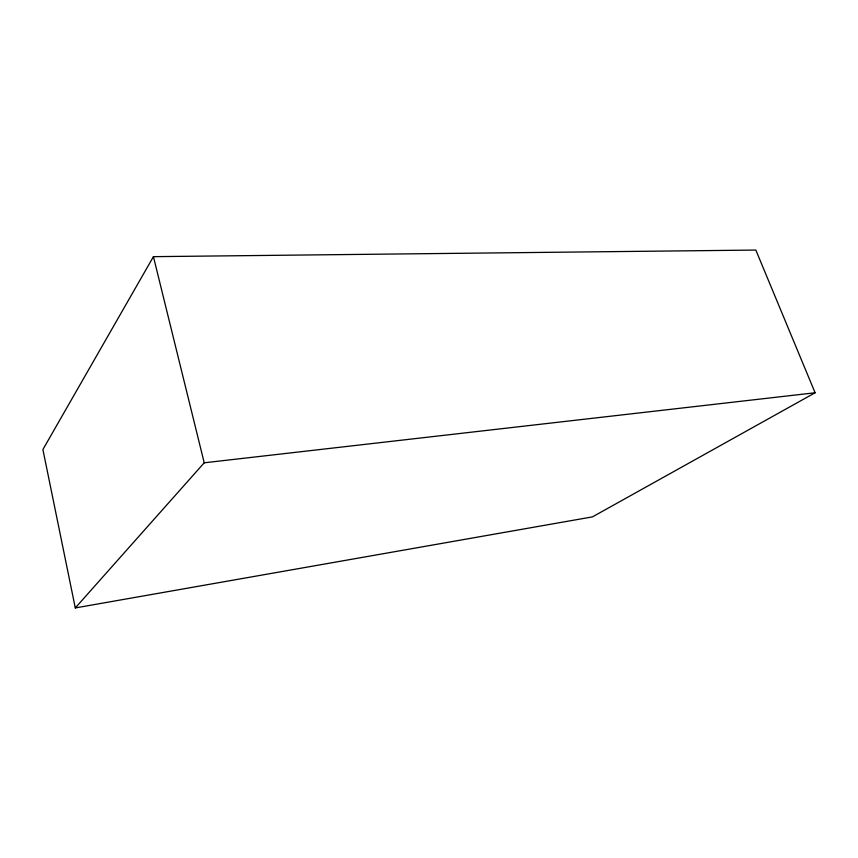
<?xml version="1.0" encoding="UTF-8"?>
<svg xmlns="http://www.w3.org/2000/svg" width="858" height="858" viewBox="0 0 858 858"><rect width="100%" height="100%" fill="white"/><g stroke="black" fill="none" stroke-linecap="round" stroke-linejoin="round"><path stroke-width="1.29" d="M153.432 256.66L42.9 449.528L75.29 607.936L592.46 516.881L815.1 392.771L755.834 250.064L153.432 256.66L204.215 462.805L75.29 607.936M204.215 462.805L815.1 392.771"/></g></svg>
